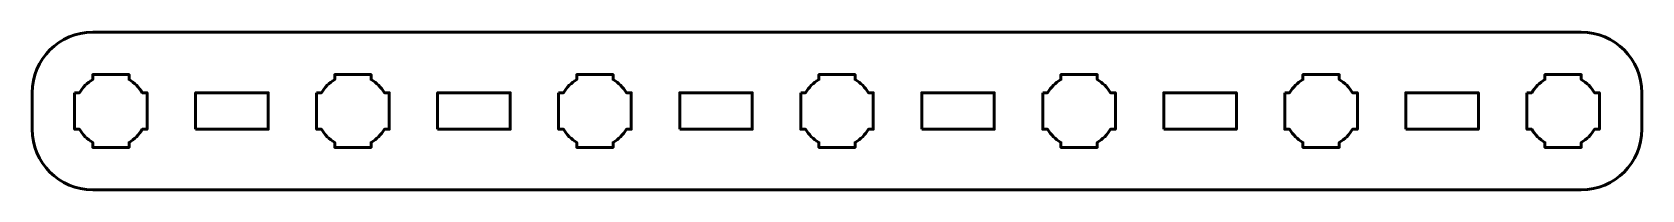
# Model space of a CAD drawing. Header units: centimetres. Extents: x -17.1 to -3.9, y -15.5 to -14.2.
import ezdxf

# ---------------------------------------------------------------- set-up
doc = ezdxf.new("R2010")
doc.units = ezdxf.units.CM
doc.header["$MEASUREMENT"] = 0
doc.layers.add('Layer 1', color=7, linetype='Continuous')

msp = doc.modelspace()

# ---------------------------------------------------------------- linework, layer by layer
at = {"layer": 'Layer 1', "lineweight": 53}
for points in [[(-15.8, -15), (-15.2, -15), (-15.2, -14.7), (-15.8, -14.7), (-15.8, -15)], [(-13.8, -15), (-13.2, -15), (-13.2, -14.7), (-13.8, -14.7), (-13.8, -15)], [(-11.8, -15), (-11.2, -15), (-11.2, -14.7), (-11.8, -14.7), (-11.8, -15)], [(-9.8, -15), (-9.2, -15), (-9.2, -14.7), (-9.8, -14.7), (-9.8, -15)], [(-7.8, -15), (-7.2, -15), (-7.2, -14.7), (-7.8, -14.7), (-7.8, -15)], [(-5.8, -15), (-5.2, -15), (-5.2, -14.7), (-5.8, -14.7), (-5.8, -15)]]:
    msp.add_lwpolyline(points, close=True, dxfattribs=at)
for points, knots in [([(-17.15, -15), (-17.15, -15), (-17.15, -14.7), (-17.15, -14.7), (-17.15, -14.7), (-17.15, -14.42391), (-16.92609, -14.2), (-16.65, -14.2), (-16.65, -14.2), (-16.65, -14.2), (-4.35, -14.2), (-4.35, -14.2), (-4.35, -14.2), (-4.07391, -14.2), (-3.85, -14.42391), (-3.85, -14.7), (-3.85, -14.7), (-3.85, -14.7), (-3.85, -15), (-3.85, -15), (-3.85, -15), (-3.85, -15.27609), (-4.07391, -15.5), (-4.35, -15.5), (-4.35, -15.5), (-4.35, -15.5), (-16.65, -15.5), (-16.65, -15.5), (-16.65, -15.5), (-16.92609, -15.5), (-17.15, -15.27609), (-17.15, -15)], [0, 0, 0, 0, 0.125, 0.125, 0.125, 0.125, 0.25, 0.25, 0.25, 0.25, 0.375, 0.375, 0.375, 0.375, 0.5, 0.5, 0.5, 0.5, 0.625, 0.625, 0.625, 0.625, 0.75, 0.75, 0.75, 0.75, 0.875, 0.875, 0.875, 0.875, 1, 1, 1, 1]), ([(-16.8, -14.7), (-16.8, -14.7), (-16.75985, -14.7), (-16.75985, -14.7), (-16.75985, -14.7), (-16.7335, -14.65447), (-16.69553, -14.6165), (-16.65, -14.59015), (-16.65, -14.59015), (-16.65, -14.59015), (-16.65, -14.55), (-16.65, -14.55), (-16.65, -14.55), (-16.65, -14.55), (-16.5, -14.55), (-16.5, -14.55), (-16.5, -14.55), (-16.5, -14.55), (-16.35, -14.55), (-16.35, -14.55), (-16.35, -14.55), (-16.35, -14.55), (-16.35, -14.59015), (-16.35, -14.59015), (-16.35, -14.59015), (-16.30447, -14.6165), (-16.2665, -14.65447), (-16.24015, -14.7), (-16.24015, -14.7), (-16.24015, -14.7), (-16.2, -14.7), (-16.2, -14.7), (-16.2, -14.7), (-16.2, -14.7), (-16.2, -14.85), (-16.2, -14.85), (-16.2, -14.85), (-16.2, -14.85), (-16.2, -15), (-16.2, -15), (-16.2, -15), (-16.2, -15), (-16.24015, -15), (-16.24015, -15), (-16.24015, -15), (-16.2665, -15.04553), (-16.30447, -15.0835), (-16.35, -15.10985), (-16.35, -15.10985), (-16.35, -15.10985), (-16.35, -15.15), (-16.35, -15.15), (-16.35, -15.15), (-16.35, -15.15), (-16.5, -15.15), (-16.5, -15.15), (-16.5, -15.15), (-16.5, -15.15), (-16.65, -15.15), (-16.65, -15.15), (-16.65, -15.15), (-16.65, -15.15), (-16.65, -15.10985), (-16.65, -15.10985), (-16.65, -15.10985), (-16.69553, -15.0835), (-16.7335, -15.04553), (-16.75985, -15), (-16.75985, -15), (-16.75985, -15), (-16.8, -15), (-16.8, -15), (-16.8, -15), (-16.8, -15), (-16.8, -14.85), (-16.8, -14.85), (-16.8, -14.85), (-16.8, -14.85), (-16.8, -14.7), (-16.8, -14.7)], [0, 0, 0, 0, 0.05, 0.05, 0.05, 0.05, 0.1, 0.1, 0.1, 0.1, 0.15, 0.15, 0.15, 0.15, 0.2, 0.2, 0.2, 0.2, 0.25, 0.25, 0.25, 0.25, 0.3, 0.3, 0.3, 0.3, 0.35, 0.35, 0.35, 0.35, 0.4, 0.4, 0.4, 0.4, 0.45, 0.45, 0.45, 0.45, 0.5, 0.5, 0.5, 0.5, 0.55, 0.55, 0.55, 0.55, 0.6, 0.6, 0.6, 0.6, 0.65, 0.65, 0.65, 0.65, 0.7, 0.7, 0.7, 0.7, 0.75, 0.75, 0.75, 0.75, 0.8, 0.8, 0.8, 0.8, 0.85, 0.85, 0.85, 0.85, 0.9, 0.9, 0.9, 0.9, 0.95, 0.95, 0.95, 0.95, 1, 1, 1, 1]), ([(-14.8, -14.7), (-14.8, -14.7), (-14.75985, -14.7), (-14.75985, -14.7), (-14.75985, -14.7), (-14.7335, -14.65447), (-14.69553, -14.6165), (-14.65, -14.59015), (-14.65, -14.59015), (-14.65, -14.59015), (-14.65, -14.55), (-14.65, -14.55), (-14.65, -14.55), (-14.65, -14.55), (-14.5, -14.55), (-14.5, -14.55), (-14.5, -14.55), (-14.5, -14.55), (-14.35, -14.55), (-14.35, -14.55), (-14.35, -14.55), (-14.35, -14.55), (-14.35, -14.59015), (-14.35, -14.59015), (-14.35, -14.59015), (-14.30447, -14.6165), (-14.2665, -14.65447), (-14.24015, -14.7), (-14.24015, -14.7), (-14.24015, -14.7), (-14.2, -14.7), (-14.2, -14.7), (-14.2, -14.7), (-14.2, -14.7), (-14.2, -14.85), (-14.2, -14.85), (-14.2, -14.85), (-14.2, -14.85), (-14.2, -15), (-14.2, -15), (-14.2, -15), (-14.2, -15), (-14.24015, -15), (-14.24015, -15), (-14.24015, -15), (-14.2665, -15.04553), (-14.30447, -15.0835), (-14.35, -15.10985), (-14.35, -15.10985), (-14.35, -15.10985), (-14.35, -15.15), (-14.35, -15.15), (-14.35, -15.15), (-14.35, -15.15), (-14.5, -15.15), (-14.5, -15.15), (-14.5, -15.15), (-14.5, -15.15), (-14.65, -15.15), (-14.65, -15.15), (-14.65, -15.15), (-14.65, -15.15), (-14.65, -15.10985), (-14.65, -15.10985), (-14.65, -15.10985), (-14.69553, -15.0835), (-14.7335, -15.04553), (-14.75985, -15), (-14.75985, -15), (-14.75985, -15), (-14.8, -15), (-14.8, -15), (-14.8, -15), (-14.8, -15), (-14.8, -14.85), (-14.8, -14.85), (-14.8, -14.85), (-14.8, -14.85), (-14.8, -14.7), (-14.8, -14.7)], [0, 0, 0, 0, 0.05, 0.05, 0.05, 0.05, 0.1, 0.1, 0.1, 0.1, 0.15, 0.15, 0.15, 0.15, 0.2, 0.2, 0.2, 0.2, 0.25, 0.25, 0.25, 0.25, 0.3, 0.3, 0.3, 0.3, 0.35, 0.35, 0.35, 0.35, 0.4, 0.4, 0.4, 0.4, 0.45, 0.45, 0.45, 0.45, 0.5, 0.5, 0.5, 0.5, 0.55, 0.55, 0.55, 0.55, 0.6, 0.6, 0.6, 0.6, 0.65, 0.65, 0.65, 0.65, 0.7, 0.7, 0.7, 0.7, 0.75, 0.75, 0.75, 0.75, 0.8, 0.8, 0.8, 0.8, 0.85, 0.85, 0.85, 0.85, 0.9, 0.9, 0.9, 0.9, 0.95, 0.95, 0.95, 0.95, 1, 1, 1, 1]), ([(-12.8, -14.7), (-12.8, -14.7), (-12.75985, -14.7), (-12.75985, -14.7), (-12.75985, -14.7), (-12.7335, -14.65447), (-12.69553, -14.6165), (-12.65, -14.59015), (-12.65, -14.59015), (-12.65, -14.59015), (-12.65, -14.55), (-12.65, -14.55), (-12.65, -14.55), (-12.65, -14.55), (-12.5, -14.55), (-12.5, -14.55), (-12.5, -14.55), (-12.5, -14.55), (-12.35, -14.55), (-12.35, -14.55), (-12.35, -14.55), (-12.35, -14.55), (-12.35, -14.59015), (-12.35, -14.59015), (-12.35, -14.59015), (-12.30447, -14.6165), (-12.2665, -14.65447), (-12.24015, -14.7), (-12.24015, -14.7), (-12.24015, -14.7), (-12.2, -14.7), (-12.2, -14.7), (-12.2, -14.7), (-12.2, -14.7), (-12.2, -14.85), (-12.2, -14.85), (-12.2, -14.85), (-12.2, -14.85), (-12.2, -15), (-12.2, -15), (-12.2, -15), (-12.2, -15), (-12.24015, -15), (-12.24015, -15), (-12.24015, -15), (-12.2665, -15.04553), (-12.30447, -15.0835), (-12.35, -15.10985), (-12.35, -15.10985), (-12.35, -15.10985), (-12.35, -15.15), (-12.35, -15.15), (-12.35, -15.15), (-12.35, -15.15), (-12.5, -15.15), (-12.5, -15.15), (-12.5, -15.15), (-12.5, -15.15), (-12.65, -15.15), (-12.65, -15.15), (-12.65, -15.15), (-12.65, -15.15), (-12.65, -15.10985), (-12.65, -15.10985), (-12.65, -15.10985), (-12.69553, -15.0835), (-12.7335, -15.04553), (-12.75985, -15), (-12.75985, -15), (-12.75985, -15), (-12.8, -15), (-12.8, -15), (-12.8, -15), (-12.8, -15), (-12.8, -14.85), (-12.8, -14.85), (-12.8, -14.85), (-12.8, -14.85), (-12.8, -14.7), (-12.8, -14.7)], [0, 0, 0, 0, 0.05, 0.05, 0.05, 0.05, 0.1, 0.1, 0.1, 0.1, 0.15, 0.15, 0.15, 0.15, 0.2, 0.2, 0.2, 0.2, 0.25, 0.25, 0.25, 0.25, 0.3, 0.3, 0.3, 0.3, 0.35, 0.35, 0.35, 0.35, 0.4, 0.4, 0.4, 0.4, 0.45, 0.45, 0.45, 0.45, 0.5, 0.5, 0.5, 0.5, 0.55, 0.55, 0.55, 0.55, 0.6, 0.6, 0.6, 0.6, 0.65, 0.65, 0.65, 0.65, 0.7, 0.7, 0.7, 0.7, 0.75, 0.75, 0.75, 0.75, 0.8, 0.8, 0.8, 0.8, 0.85, 0.85, 0.85, 0.85, 0.9, 0.9, 0.9, 0.9, 0.95, 0.95, 0.95, 0.95, 1, 1, 1, 1]), ([(-10.8, -14.7), (-10.8, -14.7), (-10.75985, -14.7), (-10.75985, -14.7), (-10.75985, -14.7), (-10.7335, -14.65447), (-10.69553, -14.6165), (-10.65, -14.59015), (-10.65, -14.59015), (-10.65, -14.59015), (-10.65, -14.55), (-10.65, -14.55), (-10.65, -14.55), (-10.65, -14.55), (-10.5, -14.55), (-10.5, -14.55), (-10.5, -14.55), (-10.5, -14.55), (-10.35, -14.55), (-10.35, -14.55), (-10.35, -14.55), (-10.35, -14.55), (-10.35, -14.59015), (-10.35, -14.59015), (-10.35, -14.59015), (-10.30447, -14.6165), (-10.2665, -14.65447), (-10.24015, -14.7), (-10.24015, -14.7), (-10.24015, -14.7), (-10.2, -14.7), (-10.2, -14.7), (-10.2, -14.7), (-10.2, -14.7), (-10.2, -14.85), (-10.2, -14.85), (-10.2, -14.85), (-10.2, -14.85), (-10.2, -15), (-10.2, -15), (-10.2, -15), (-10.2, -15), (-10.24015, -15), (-10.24015, -15), (-10.24015, -15), (-10.2665, -15.04553), (-10.30447, -15.0835), (-10.35, -15.10985), (-10.35, -15.10985), (-10.35, -15.10985), (-10.35, -15.15), (-10.35, -15.15), (-10.35, -15.15), (-10.35, -15.15), (-10.5, -15.15), (-10.5, -15.15), (-10.5, -15.15), (-10.5, -15.15), (-10.65, -15.15), (-10.65, -15.15), (-10.65, -15.15), (-10.65, -15.15), (-10.65, -15.10985), (-10.65, -15.10985), (-10.65, -15.10985), (-10.69553, -15.0835), (-10.7335, -15.04553), (-10.75985, -15), (-10.75985, -15), (-10.75985, -15), (-10.8, -15), (-10.8, -15), (-10.8, -15), (-10.8, -15), (-10.8, -14.85), (-10.8, -14.85), (-10.8, -14.85), (-10.8, -14.85), (-10.8, -14.7), (-10.8, -14.7)], [0, 0, 0, 0, 0.05, 0.05, 0.05, 0.05, 0.1, 0.1, 0.1, 0.1, 0.15, 0.15, 0.15, 0.15, 0.2, 0.2, 0.2, 0.2, 0.25, 0.25, 0.25, 0.25, 0.3, 0.3, 0.3, 0.3, 0.35, 0.35, 0.35, 0.35, 0.4, 0.4, 0.4, 0.4, 0.45, 0.45, 0.45, 0.45, 0.5, 0.5, 0.5, 0.5, 0.55, 0.55, 0.55, 0.55, 0.6, 0.6, 0.6, 0.6, 0.65, 0.65, 0.65, 0.65, 0.7, 0.7, 0.7, 0.7, 0.75, 0.75, 0.75, 0.75, 0.8, 0.8, 0.8, 0.8, 0.85, 0.85, 0.85, 0.85, 0.9, 0.9, 0.9, 0.9, 0.95, 0.95, 0.95, 0.95, 1, 1, 1, 1]), ([(-8.8, -14.7), (-8.8, -14.7), (-8.75985, -14.7), (-8.75985, -14.7), (-8.75985, -14.7), (-8.7335, -14.65447), (-8.69553, -14.6165), (-8.65, -14.59015), (-8.65, -14.59015), (-8.65, -14.59015), (-8.65, -14.55), (-8.65, -14.55), (-8.65, -14.55), (-8.65, -14.55), (-8.5, -14.55), (-8.5, -14.55), (-8.5, -14.55), (-8.5, -14.55), (-8.35, -14.55), (-8.35, -14.55), (-8.35, -14.55), (-8.35, -14.55), (-8.35, -14.59015), (-8.35, -14.59015), (-8.35, -14.59015), (-8.30447, -14.6165), (-8.2665, -14.65447), (-8.24015, -14.7), (-8.24015, -14.7), (-8.24015, -14.7), (-8.2, -14.7), (-8.2, -14.7), (-8.2, -14.7), (-8.2, -14.7), (-8.2, -14.85), (-8.2, -14.85), (-8.2, -14.85), (-8.2, -14.85), (-8.2, -15), (-8.2, -15), (-8.2, -15), (-8.2, -15), (-8.24015, -15), (-8.24015, -15), (-8.24015, -15), (-8.2665, -15.04553), (-8.30447, -15.0835), (-8.35, -15.10985), (-8.35, -15.10985), (-8.35, -15.10985), (-8.35, -15.15), (-8.35, -15.15), (-8.35, -15.15), (-8.35, -15.15), (-8.5, -15.15), (-8.5, -15.15), (-8.5, -15.15), (-8.5, -15.15), (-8.65, -15.15), (-8.65, -15.15), (-8.65, -15.15), (-8.65, -15.15), (-8.65, -15.10985), (-8.65, -15.10985), (-8.65, -15.10985), (-8.69553, -15.0835), (-8.7335, -15.04553), (-8.75985, -15), (-8.75985, -15), (-8.75985, -15), (-8.8, -15), (-8.8, -15), (-8.8, -15), (-8.8, -15), (-8.8, -14.85), (-8.8, -14.85), (-8.8, -14.85), (-8.8, -14.85), (-8.8, -14.7), (-8.8, -14.7)], [0, 0, 0, 0, 0.05, 0.05, 0.05, 0.05, 0.1, 0.1, 0.1, 0.1, 0.15, 0.15, 0.15, 0.15, 0.2, 0.2, 0.2, 0.2, 0.25, 0.25, 0.25, 0.25, 0.3, 0.3, 0.3, 0.3, 0.35, 0.35, 0.35, 0.35, 0.4, 0.4, 0.4, 0.4, 0.45, 0.45, 0.45, 0.45, 0.5, 0.5, 0.5, 0.5, 0.55, 0.55, 0.55, 0.55, 0.6, 0.6, 0.6, 0.6, 0.65, 0.65, 0.65, 0.65, 0.7, 0.7, 0.7, 0.7, 0.75, 0.75, 0.75, 0.75, 0.8, 0.8, 0.8, 0.8, 0.85, 0.85, 0.85, 0.85, 0.9, 0.9, 0.9, 0.9, 0.95, 0.95, 0.95, 0.95, 1, 1, 1, 1]), ([(-6.8, -14.7), (-6.8, -14.7), (-6.75985, -14.7), (-6.75985, -14.7), (-6.75985, -14.7), (-6.7335, -14.65447), (-6.69553, -14.6165), (-6.65, -14.59015), (-6.65, -14.59015), (-6.65, -14.59015), (-6.65, -14.55), (-6.65, -14.55), (-6.65, -14.55), (-6.65, -14.55), (-6.5, -14.55), (-6.5, -14.55), (-6.5, -14.55), (-6.5, -14.55), (-6.35, -14.55), (-6.35, -14.55), (-6.35, -14.55), (-6.35, -14.55), (-6.35, -14.59015), (-6.35, -14.59015), (-6.35, -14.59015), (-6.30447, -14.6165), (-6.2665, -14.65447), (-6.24015, -14.7), (-6.24015, -14.7), (-6.24015, -14.7), (-6.2, -14.7), (-6.2, -14.7), (-6.2, -14.7), (-6.2, -14.7), (-6.2, -14.85), (-6.2, -14.85), (-6.2, -14.85), (-6.2, -14.85), (-6.2, -15), (-6.2, -15), (-6.2, -15), (-6.2, -15), (-6.24015, -15), (-6.24015, -15), (-6.24015, -15), (-6.2665, -15.04553), (-6.30447, -15.0835), (-6.35, -15.10985), (-6.35, -15.10985), (-6.35, -15.10985), (-6.35, -15.15), (-6.35, -15.15), (-6.35, -15.15), (-6.35, -15.15), (-6.5, -15.15), (-6.5, -15.15), (-6.5, -15.15), (-6.5, -15.15), (-6.65, -15.15), (-6.65, -15.15), (-6.65, -15.15), (-6.65, -15.15), (-6.65, -15.10985), (-6.65, -15.10985), (-6.65, -15.10985), (-6.69553, -15.0835), (-6.7335, -15.04553), (-6.75985, -15), (-6.75985, -15), (-6.75985, -15), (-6.8, -15), (-6.8, -15), (-6.8, -15), (-6.8, -15), (-6.8, -14.85), (-6.8, -14.85), (-6.8, -14.85), (-6.8, -14.85), (-6.8, -14.7), (-6.8, -14.7)], [0, 0, 0, 0, 0.05, 0.05, 0.05, 0.05, 0.1, 0.1, 0.1, 0.1, 0.15, 0.15, 0.15, 0.15, 0.2, 0.2, 0.2, 0.2, 0.25, 0.25, 0.25, 0.25, 0.3, 0.3, 0.3, 0.3, 0.35, 0.35, 0.35, 0.35, 0.4, 0.4, 0.4, 0.4, 0.45, 0.45, 0.45, 0.45, 0.5, 0.5, 0.5, 0.5, 0.55, 0.55, 0.55, 0.55, 0.6, 0.6, 0.6, 0.6, 0.65, 0.65, 0.65, 0.65, 0.7, 0.7, 0.7, 0.7, 0.75, 0.75, 0.75, 0.75, 0.8, 0.8, 0.8, 0.8, 0.85, 0.85, 0.85, 0.85, 0.9, 0.9, 0.9, 0.9, 0.95, 0.95, 0.95, 0.95, 1, 1, 1, 1]), ([(-4.8, -14.7), (-4.8, -14.7), (-4.75985, -14.7), (-4.75985, -14.7), (-4.75985, -14.7), (-4.7335, -14.65447), (-4.69553, -14.6165), (-4.65, -14.59015), (-4.65, -14.59015), (-4.65, -14.59015), (-4.65, -14.55), (-4.65, -14.55), (-4.65, -14.55), (-4.65, -14.55), (-4.5, -14.55), (-4.5, -14.55), (-4.5, -14.55), (-4.5, -14.55), (-4.35, -14.55), (-4.35, -14.55), (-4.35, -14.55), (-4.35, -14.55), (-4.35, -14.59015), (-4.35, -14.59015), (-4.35, -14.59015), (-4.30447, -14.6165), (-4.2665, -14.65447), (-4.24015, -14.7), (-4.24015, -14.7), (-4.24015, -14.7), (-4.2, -14.7), (-4.2, -14.7), (-4.2, -14.7), (-4.2, -14.7), (-4.2, -14.85), (-4.2, -14.85), (-4.2, -14.85), (-4.2, -14.85), (-4.2, -15), (-4.2, -15), (-4.2, -15), (-4.2, -15), (-4.24015, -15), (-4.24015, -15), (-4.24015, -15), (-4.2665, -15.04553), (-4.30447, -15.0835), (-4.35, -15.10985), (-4.35, -15.10985), (-4.35, -15.10985), (-4.35, -15.15), (-4.35, -15.15), (-4.35, -15.15), (-4.35, -15.15), (-4.5, -15.15), (-4.5, -15.15), (-4.5, -15.15), (-4.5, -15.15), (-4.65, -15.15), (-4.65, -15.15), (-4.65, -15.15), (-4.65, -15.15), (-4.65, -15.10985), (-4.65, -15.10985), (-4.65, -15.10985), (-4.69553, -15.0835), (-4.7335, -15.04553), (-4.75985, -15), (-4.75985, -15), (-4.75985, -15), (-4.8, -15), (-4.8, -15), (-4.8, -15), (-4.8, -15), (-4.8, -14.85), (-4.8, -14.85), (-4.8, -14.85), (-4.8, -14.85), (-4.8, -14.7), (-4.8, -14.7)], [0, 0, 0, 0, 0.05, 0.05, 0.05, 0.05, 0.1, 0.1, 0.1, 0.1, 0.15, 0.15, 0.15, 0.15, 0.2, 0.2, 0.2, 0.2, 0.25, 0.25, 0.25, 0.25, 0.3, 0.3, 0.3, 0.3, 0.35, 0.35, 0.35, 0.35, 0.4, 0.4, 0.4, 0.4, 0.45, 0.45, 0.45, 0.45, 0.5, 0.5, 0.5, 0.5, 0.55, 0.55, 0.55, 0.55, 0.6, 0.6, 0.6, 0.6, 0.65, 0.65, 0.65, 0.65, 0.7, 0.7, 0.7, 0.7, 0.75, 0.75, 0.75, 0.75, 0.8, 0.8, 0.8, 0.8, 0.85, 0.85, 0.85, 0.85, 0.9, 0.9, 0.9, 0.9, 0.95, 0.95, 0.95, 0.95, 1, 1, 1, 1])]:
    msp.add_open_spline(points, degree=3, knots=knots, dxfattribs=at)

doc.saveas('drawing.dxf')
